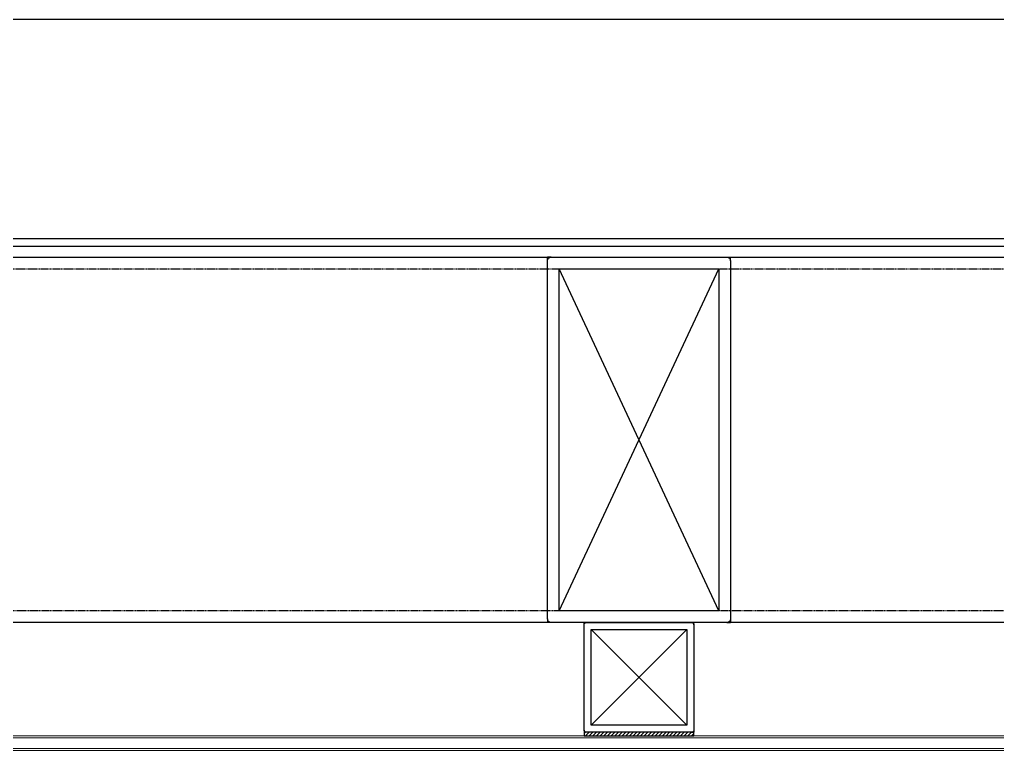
# Model space of a CAD drawing. Header units: millimetres. Extents: x 7297 to 60227, y -7497 to 19324.
# Drawn here: x 56159.8 to 56427.1, y 256.5 to 456.5 of the extents above; entities that cross this region are included whole.
import ezdxf

# ---------------------------------------------------------------- set-up
doc = ezdxf.new("R2010")
doc.units = ezdxf.units.MM
doc.linetypes.add('HIDDEN', pattern=[0.375, 0.25, -0.125])
doc.layers.add('NS_AL_PANEL', color=32, linetype='Continuous', lineweight=9)
for name, color, linetype in [('NS_COL_CYAN', 4, 'Continuous'), ('NS_COL_WHITE', 7, 'Continuous'), ('NS_COL_YELLOW', 2, 'Continuous'), ('NS_FRAME', 253, 'Continuous'), ('NS_GASKET_3M', 150, 'Continuous'), ('NS_PIPE_FRAME', 2, 'Continuous')]:
    doc.layers.add(name, color=color, linetype=linetype)

# ---------------------------------------------------------------- blocks, each defined once
blk = doc.blocks.new('*U247')
blk.add_lwpolyline([(0, 0), (100, 0), (100, 1161.99), (0, 1161.99)], close=True)
at = {"linetype": 'HIDDEN'}
blk.add_lwpolyline([(3.2, 0), (96.8, 0), (96.8, 1161.99), (3.2, 1161.99)], close=True, dxfattribs=at)
blk = doc.blocks.new('*U101')
for p, q in [((1, 100), (0, 100)), ((0, 99), (0, 100)), ((0, 99), (0, 1)), ((49, 100), (1, 100)), ((49, 100), (50, 100)), ((50, 99), (50, 100)), ((50, 1), (50, 99)), ((3.2, 3.2), (46.8, 96.8)), ((46.8, 3.2), (3.2, 96.8)), ((0, 1), (0, 0)), ((1, 0), (0, 0)), ((50, 1), (50, 0)), ((1, 0), (49, 0)), ((49, 0), (50, 0))]:
    blk.add_line(p, q)
blk.add_lwpolyline([(3.2, 96.8), (3.2, 3.2), (46.8, 3.2), (46.8, 96.8)], close=True)
for centre, start, end in [((1, 99), 90, 180), ((49, 99), 0, 90), ((1, 1), 180, 270), ((49, 1), 270, 0)]:
    blk.add_arc(centre, 1, start, end)
blk = doc.blocks.new('*U98')
for p, q in [((1, 50), (0, 50)), ((0, 49), (0, 50)), ((49, 50), (1, 50)), ((49, 50), (50, 50)), ((50, 49), (50, 50)), ((0, 49), (0, 1)), ((3.2, 3.2), (46.8, 46.8)), ((46.8, 3.2), (3.2, 46.8)), ((50, 1), (50, 49)), ((0, 1), (0, 0)), ((1, 0), (0, 0)), ((50, 1), (50, 0)), ((1, 0), (49, 0)), ((49, 0), (50, 0))]:
    blk.add_line(p, q)
blk.add_lwpolyline([(3.2, 46.8), (3.2, 3.2), (46.8, 3.2), (46.8, 46.8)], close=True)
for centre, start, end in [((1, 49), 90, 180), ((49, 49), 0, 90), ((1, 1), 180, 270), ((49, 1), 270, 0)]:
    blk.add_arc(centre, 1, start, end)

msp = doc.modelspace()

# ---------------------------------------------------------------- hatches: boundary and pattern name
at = {"layer": 'NS_COL_WHITE'}
h = msp.add_hatch(dxfattribs=at)
h.set_pattern_fill('JIS_WOOD', color=256, style=0, pattern_type=2)
h.set_pattern_definition([(45, (62503.9071, -5746.0819), (-0.5, 0.5), [])])
h.paths.add_polyline_path([(56314.13, 260.53), (56344.13, 260.53), (56344.13, 261.53), (56314.13, 261.53)])

# ---------------------------------------------------------------- linework, layer by layer
at = {"layer": 'NS_AL_PANEL'}
for p, q in [((56961.62, 260.03), (55696.63, 260.03)), ((56961.12, 260.53), (55697.13, 260.53)), ((56964.62, 257.03), (55693.63, 257.03)), ((55693.13, 256.53), (56965.12, 256.53))]:
    msp.add_line(p, q, dxfattribs=at)
at = {"layer": 'NS_COL_CYAN'}
msp.add_lwpolyline([(55696.03, 394.53), (56962.12, 394.53), (56962.12, 371.53), (56964.12, 371.53), (56964.12, 396.53), (55694.03, 396.53)], dxfattribs=at)
at = {"layer": 'NS_COL_YELLOW'}
msp.add_line((57019.13, 456.53), (54349.13, 456.53), dxfattribs=at)
at = {"layer": 'NS_GASKET_3M'}
msp.add_lwpolyline([(56314.13, 260.53), (56344.13, 260.53), (56344.13, 261.53), (56314.13, 261.53)], close=True, dxfattribs=at)

# ---------------------------------------------------------------- block references
at = {"layer": 'NS_FRAME', "xscale": -1, "rotation": 270}
msp.add_blockref('*U247', (55748.13, 291.53, 0), dxfattribs=at)
at = {"layer": 'NS_PIPE_FRAME', "xscale": -1}
msp.add_blockref('*U101', (56354.13, 291.53, 0), dxfattribs=at)
at = {"layer": 'NS_PIPE_FRAME', "xscale": -0.6, "yscale": 0.6, "zscale": 0.6}
msp.add_blockref('*U98', (56344.13, 261.53), dxfattribs=at)

doc.saveas('drawing.dxf')
